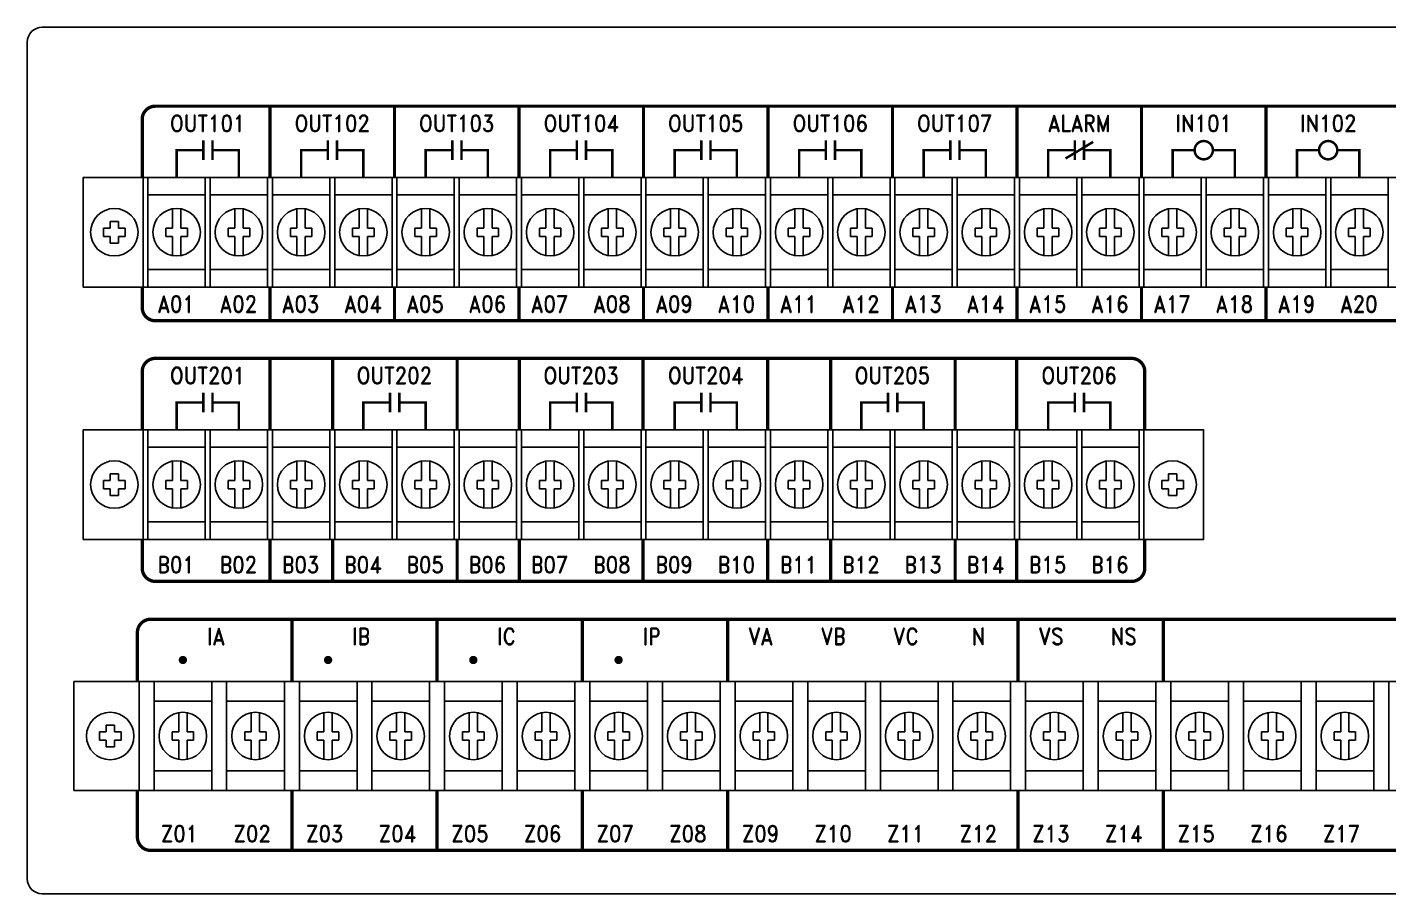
# Model space of a CAD drawing. Extents: x 3.1 to 20.4, y 5.8 to 11.4.
# Drawn here: x 3.12 to 11.33, y 6.14 to 11.36 of the extents above; entities that cross this region are included whole.
import ezdxf
from ezdxf.enums import TextEntityAlignment as Align

# ---------------------------------------------------------------- set-up
doc = ezdxf.new("R2010")
doc.units = 0
doc.header["$MEASUREMENT"] = 0
doc.layers.get('0').update_dxf_attribs({"linetype": 'CONTINUOUS'})
doc.styles.add('ROMAND', font='ROMAND', dxfattribs={"width": 0.875})

msp = doc.modelspace()

# ---------------------------------------------------------------- linework, layer by layer
for p, q in [((20.285, 11.36), (3.215, 11.36)), ((3.125, 11.27), (3.125, 6.23)), ((3.8225, 9.795), (3.8225, 10.455)), ((3.8525, 9.795), (3.8525, 10.455)), ((4.1975, 9.795), (4.1975, 10.455)), ((4.2275, 9.795), (4.2275, 10.455)), ((4.5725, 9.795), (4.5725, 10.455)), ((4.6025, 9.795), (4.6025, 10.455)), ((4.9475, 9.795), (4.9475, 10.455)), ((4.9775, 9.795), (4.9775, 10.455)), ((5.3225, 9.795), (5.3225, 10.455)), ((5.3525, 9.795), (5.3525, 10.455)), ((5.6975, 9.795), (5.6975, 10.455)), ((5.7275, 9.795), (5.7275, 10.455)), ((6.0725, 9.795), (6.0725, 10.455)), ((6.1025, 9.795), (6.1025, 10.455)), ((6.4475, 9.795), (6.4475, 10.455)), ((6.4775, 9.795), (6.4775, 10.455)), ((6.8225, 9.795), (6.8225, 10.455)), ((6.8525, 9.795), (6.8525, 10.455)), ((7.1975, 9.795), (7.1975, 10.455)), ((7.2275, 9.795), (7.2275, 10.455)), ((7.5725, 9.795), (7.5725, 10.455)), ((7.6025, 9.795), (7.6025, 10.455)), ((7.9475, 9.795), (7.9475, 10.455)), ((7.9775, 9.795), (7.9775, 10.455)), ((8.3225, 9.795), (8.3225, 10.455)), ((8.3525, 9.795), (8.3525, 10.455)), ((8.6975, 9.795), (8.6975, 10.455)), ((8.7275, 9.795), (8.7275, 10.455)), ((9.0725, 9.795), (9.0725, 10.455)), ((9.1025, 9.795), (9.1025, 10.455)), ((9.4475, 9.795), (9.4475, 10.455)), ((9.4775, 9.795), (9.4775, 10.455)), ((9.8225, 9.795), (9.8225, 10.455)), ((9.8525, 9.795), (9.8525, 10.455)), ((10.1975, 9.795), (10.1975, 10.455)), ((10.2275, 9.795), (10.2275, 10.455)), ((10.5725, 9.795), (10.5725, 10.455)), ((10.6025, 9.795), (10.6025, 10.455)), ((10.9475, 9.795), (10.9475, 10.455)), ((10.9775, 9.795), (10.9775, 10.455)), ((11.3225, 9.795), (11.3225, 10.455)), ((3.8525, 10.35), (4.1975, 10.35)), ((4.2275, 10.35), (4.5725, 10.35)), ((4.6025, 10.35), (4.9475, 10.35)), ((4.9775, 10.35), (5.3225, 10.35)), ((5.3525, 10.35), (5.6975, 10.35)), ((5.7275, 10.35), (6.0725, 10.35)), ((6.1025, 10.35), (6.4475, 10.35)), ((6.4775, 10.35), (6.8225, 10.35)), ((6.8525, 10.35), (7.1975, 10.35)), ((7.2275, 10.35), (7.5725, 10.35)), ((7.6025, 10.35), (7.9475, 10.35)), ((7.9775, 10.35), (8.3225, 10.35)), ((8.3525, 10.35), (8.6975, 10.35)), ((8.7275, 10.35), (9.0725, 10.35)), ((9.1025, 10.35), (9.4475, 10.35)), ((9.4775, 10.35), (9.8225, 10.35)), ((9.8525, 10.35), (10.1975, 10.35)), ((10.2275, 10.35), (10.5725, 10.35)), ((10.6025, 10.35), (10.9475, 10.35)), ((10.9775, 10.35), (11.3225, 10.35)), ((3.8525, 9.9), (4.1975, 9.9)), ((4.2275, 9.9), (4.5725, 9.9)), ((4.6025, 9.9), (4.9475, 9.9)), ((4.9775, 9.9), (5.3225, 9.9)), ((5.3525, 9.9), (5.6975, 9.9)), ((5.7275, 9.9), (6.0725, 9.9)), ((6.1025, 9.9), (6.4475, 9.9)), ((6.4775, 9.9), (6.8225, 9.9)), ((6.8525, 9.9), (7.1975, 9.9)), ((7.2275, 9.9), (7.5725, 9.9)), ((7.6025, 9.9), (7.9475, 9.9)), ((7.9775, 9.9), (8.3225, 9.9)), ((8.3525, 9.9), (8.6975, 9.9)), ((8.7275, 9.9), (9.0725, 9.9)), ((9.1025, 9.9), (9.4475, 9.9)), ((9.4775, 9.9), (9.8225, 9.9)), ((9.8525, 9.9), (10.1975, 9.9)), ((10.2275, 9.9), (10.5725, 9.9)), ((10.6025, 9.9), (10.9475, 9.9)), ((10.9775, 9.9), (11.3225, 9.9)), ((3.8225, 8.275), (3.8225, 8.935)), ((3.8525, 8.275), (3.8525, 8.935)), ((4.1975, 8.275), (4.1975, 8.935)), ((4.2275, 8.275), (4.2275, 8.935)), ((4.5725, 8.275), (4.5725, 8.935)), ((4.6025, 8.275), (4.6025, 8.935)), ((4.9475, 8.275), (4.9475, 8.935)), ((4.9775, 8.275), (4.9775, 8.935)), ((5.3225, 8.275), (5.3225, 8.935)), ((5.3525, 8.275), (5.3525, 8.935)), ((5.6975, 8.275), (5.6975, 8.935)), ((5.7275, 8.275), (5.7275, 8.935)), ((6.0725, 8.275), (6.0725, 8.935)), ((6.1025, 8.275), (6.1025, 8.935)), ((6.4475, 8.275), (6.4475, 8.935)), ((6.4775, 8.275), (6.4775, 8.935)), ((6.8225, 8.275), (6.8225, 8.935)), ((6.8525, 8.275), (6.8525, 8.935)), ((7.1975, 8.275), (7.1975, 8.935)), ((7.2275, 8.275), (7.2275, 8.935)), ((7.5725, 8.275), (7.5725, 8.935)), ((7.6025, 8.275), (7.6025, 8.935)), ((7.9475, 8.275), (7.9475, 8.935)), ((7.9775, 8.275), (7.9775, 8.935)), ((8.3225, 8.275), (8.3225, 8.935)), ((8.3525, 8.275), (8.3525, 8.935)), ((8.6975, 8.275), (8.6975, 8.935)), ((8.7275, 8.275), (8.7275, 8.935)), ((9.0725, 8.275), (9.0725, 8.935)), ((9.1025, 8.275), (9.1025, 8.935)), ((9.4475, 8.275), (9.4475, 8.935)), ((9.4775, 8.275), (9.4775, 8.935)), ((9.8225, 8.275), (9.8225, 8.935)), ((9.8525, 8.275), (9.8525, 8.935)), ((3.8525, 8.83), (4.1975, 8.83)), ((4.2275, 8.83), (4.5725, 8.83)), ((4.6025, 8.83), (4.9475, 8.83)), ((4.9775, 8.83), (5.3225, 8.83)), ((5.3525, 8.83), (5.6975, 8.83)), ((5.7275, 8.83), (6.0725, 8.83)), ((6.1025, 8.83), (6.4475, 8.83)), ((6.4775, 8.83), (6.8225, 8.83)), ((6.8525, 8.83), (7.1975, 8.83)), ((7.2275, 8.83), (7.5725, 8.83)), ((7.6025, 8.83), (7.9475, 8.83)), ((7.9775, 8.83), (8.3225, 8.83)), ((8.3525, 8.83), (8.6975, 8.83)), ((8.7275, 8.83), (9.0725, 8.83)), ((9.1025, 8.83), (9.4475, 8.83)), ((9.4775, 8.83), (9.8225, 8.83)), ((3.8525, 8.38), (4.1975, 8.38)), ((4.2275, 8.38), (4.5725, 8.38)), ((4.6025, 8.38), (4.9475, 8.38)), ((4.9775, 8.38), (5.3225, 8.38)), ((5.3525, 8.38), (5.6975, 8.38)), ((5.7275, 8.38), (6.0725, 8.38)), ((6.1025, 8.38), (6.4475, 8.38)), ((6.4775, 8.38), (6.8225, 8.38)), ((6.8525, 8.38), (7.1975, 8.38)), ((7.2275, 8.38), (7.5725, 8.38)), ((7.6025, 8.38), (7.9475, 8.38)), ((7.9775, 8.38), (8.3225, 8.38)), ((8.3525, 8.38), (8.6975, 8.38)), ((8.7275, 8.38), (9.0725, 8.38)), ((9.1025, 8.38), (9.4475, 8.38)), ((9.4775, 8.38), (9.8225, 8.38)), ((3.8918, 7.3), (4.2368, 7.3)), ((4.3287, 7.3), (4.6737, 7.3)), ((4.7662, 7.3), (5.1112, 7.3)), ((5.2037, 7.3), (5.5487, 7.3)), ((5.6412, 7.3), (5.9862, 7.3)), ((6.0787, 7.3), (6.4237, 7.3)), ((6.5162, 7.3), (6.8612, 7.3)), ((6.9537, 7.3), (7.2987, 7.3)), ((7.3912, 7.3), (7.7362, 7.3)), ((7.8287, 7.3), (8.1737, 7.3)), ((8.2662, 7.3), (8.6112, 7.3)), ((8.7037, 7.3), (9.0487, 7.3)), ((9.1412, 7.3), (9.4862, 7.3)), ((9.5787, 7.3), (9.9237, 7.3)), ((10.0162, 7.3), (10.3613, 7.3)), ((10.4537, 7.3), (10.7988, 7.3)), ((10.8912, 7.3), (11.2363, 7.3)), ((3.8918, 6.88), (4.2368, 6.88)), ((4.3287, 6.88), (4.6737, 6.88)), ((4.7662, 6.88), (5.1112, 6.88)), ((5.2037, 6.88), (5.5487, 6.88)), ((5.6412, 6.88), (5.9862, 6.88)), ((6.0787, 6.88), (6.4237, 6.88)), ((6.5162, 6.88), (6.8612, 6.88)), ((6.9537, 6.88), (7.2987, 6.88)), ((7.3912, 6.88), (7.7362, 6.88)), ((7.8287, 6.88), (8.1737, 6.88)), ((8.2662, 6.88), (8.6112, 6.88)), ((8.7037, 6.88), (9.0487, 6.88)), ((9.1412, 6.88), (9.4862, 6.88)), ((9.5787, 6.88), (9.9237, 6.88)), ((10.0162, 6.88), (10.3613, 6.88)), ((10.4537, 6.88), (10.7988, 6.88)), ((10.8912, 6.88), (11.2363, 6.88)), ((20.285, 6.14), (3.215, 6.14))]:
    msp.add_line(p, q)
at = {"linetype": 'CONTINUOUS'}
for p, q in [((4, 10.2658), (4, 10.15)), ((4.05, 10.2658), (4.05, 10.15)), ((4.375, 10.2658), (4.375, 10.15)), ((4.425, 10.2658), (4.425, 10.15)), ((4.75, 10.2658), (4.75, 10.15)), ((4.8, 10.2658), (4.8, 10.15)), ((5.125, 10.2658), (5.125, 10.15)), ((5.175, 10.2658), (5.175, 10.15)), ((5.5, 10.2658), (5.5, 10.15)), ((5.55, 10.2658), (5.55, 10.15)), ((5.875, 10.2658), (5.875, 10.15)), ((5.925, 10.2658), (5.925, 10.15)), ((6.25, 10.2658), (6.25, 10.15)), ((6.3, 10.2658), (6.3, 10.15)), ((6.625, 10.2658), (6.625, 10.15)), ((6.675, 10.2658), (6.675, 10.15)), ((7, 10.2658), (7, 10.15)), ((7.05, 10.2658), (7.05, 10.15)), ((7.375, 10.2658), (7.375, 10.15)), ((7.425, 10.2658), (7.425, 10.15)), ((7.75, 10.2658), (7.75, 10.15)), ((7.8, 10.2658), (7.8, 10.15)), ((8.125, 10.2658), (8.125, 10.15)), ((8.175, 10.2658), (8.175, 10.15)), ((8.5, 10.2658), (8.5, 10.15)), ((8.55, 10.2658), (8.55, 10.15)), ((8.875, 10.2658), (8.875, 10.15)), ((8.925, 10.2658), (8.925, 10.15)), ((9.25, 10.2658), (9.25, 10.15)), ((9.3, 10.2658), (9.3, 10.15)), ((9.625, 10.2658), (9.625, 10.15)), ((9.675, 10.2658), (9.675, 10.15)), ((10, 10.2658), (10, 10.15)), ((10.05, 10.2658), (10.05, 10.15)), ((10.375, 10.2658), (10.375, 10.15)), ((10.425, 10.2658), (10.425, 10.15)), ((10.75, 10.2658), (10.75, 10.15)), ((10.8, 10.2658), (10.8, 10.15)), ((11.125, 10.2658), (11.125, 10.15)), ((11.175, 10.2658), (11.175, 10.15)), ((3.625, 10.19), (3.625, 10.15)), ((3.625, 10.19), (3.675, 10.19)), ((3.675, 10.19), (3.675, 10.15)), ((3.585, 10.1), (3.585, 10.15)), ((3.585, 10.15), (3.625, 10.15)), ((3.585, 10.1), (3.625, 10.1)), ((3.625, 10.1), (3.625, 10.06)), ((3.675, 10.15), (3.715, 10.15)), ((3.675, 10.1), (3.715, 10.1)), ((3.675, 10.1), (3.675, 10.06)), ((3.715, 10.1), (3.715, 10.15)), ((3.96, 10.1), (3.96, 10.15)), ((3.96, 10.15), (4, 10.15)), ((3.96, 10.1), (4, 10.1)), ((4, 10.1), (4, 9.9842)), ((4.05, 10.15), (4.09, 10.15)), ((4.05, 10.1), (4.05, 9.9842)), ((4.05, 10.1), (4.09, 10.1)), ((4.09, 10.1), (4.09, 10.15)), ((4.335, 10.1), (4.335, 10.15)), ((4.335, 10.15), (4.375, 10.15)), ((4.335, 10.1), (4.375, 10.1)), ((4.375, 10.1), (4.375, 9.9842)), ((4.425, 10.15), (4.465, 10.15)), ((4.425, 10.1), (4.425, 9.9842)), ((4.425, 10.1), (4.465, 10.1)), ((4.465, 10.1), (4.465, 10.15)), ((4.71, 10.1), (4.71, 10.15)), ((4.71, 10.15), (4.75, 10.15)), ((4.71, 10.1), (4.75, 10.1)), ((4.75, 10.1), (4.75, 9.9842)), ((4.8, 10.15), (4.84, 10.15)), ((4.8, 10.1), (4.8, 9.9842)), ((4.8, 10.1), (4.84, 10.1)), ((4.84, 10.1), (4.84, 10.15)), ((5.085, 10.15), (5.125, 10.15)), ((5.085, 10.1), (5.085, 10.15)), ((5.085, 10.1), (5.125, 10.1)), ((5.125, 10.1), (5.125, 9.9842)), ((5.175, 10.15), (5.215, 10.15)), ((5.175, 10.1), (5.175, 9.9842)), ((5.175, 10.1), (5.215, 10.1)), ((5.215, 10.1), (5.215, 10.15)), ((5.46, 10.1), (5.46, 10.15)), ((5.46, 10.15), (5.5, 10.15)), ((5.46, 10.1), (5.5, 10.1)), ((5.5, 10.1), (5.5, 9.9842)), ((5.55, 10.15), (5.59, 10.15)), ((5.55, 10.1), (5.55, 9.9842)), ((5.55, 10.1), (5.59, 10.1)), ((5.59, 10.1), (5.59, 10.15)), ((5.835, 10.1), (5.835, 10.15)), ((5.835, 10.15), (5.875, 10.15)), ((5.835, 10.1), (5.875, 10.1)), ((5.875, 10.1), (5.875, 9.9842)), ((5.925, 10.15), (5.965, 10.15)), ((5.925, 10.1), (5.925, 9.9842)), ((5.925, 10.1), (5.965, 10.1)), ((5.965, 10.1), (5.965, 10.15)), ((6.21, 10.15), (6.25, 10.15)), ((6.21, 10.1), (6.21, 10.15)), ((6.21, 10.1), (6.25, 10.1)), ((6.25, 10.1), (6.25, 9.9842)), ((6.3, 10.15), (6.34, 10.15)), ((6.3, 10.1), (6.3, 9.9842)), ((6.3, 10.1), (6.34, 10.1)), ((6.34, 10.1), (6.34, 10.15)), ((6.585, 10.1), (6.585, 10.15)), ((6.585, 10.15), (6.625, 10.15)), ((6.585, 10.1), (6.625, 10.1)), ((6.625, 10.1), (6.625, 9.9842)), ((6.675, 10.15), (6.715, 10.15)), ((6.675, 10.1), (6.675, 9.9842)), ((6.675, 10.1), (6.715, 10.1)), ((6.715, 10.1), (6.715, 10.15)), ((6.96, 10.1), (6.96, 10.15)), ((6.96, 10.15), (7, 10.15)), ((6.96, 10.1), (7, 10.1)), ((7, 10.1), (7, 9.9842)), ((7.05, 10.15), (7.09, 10.15)), ((7.05, 10.1), (7.05, 9.9842)), ((7.05, 10.1), (7.09, 10.1)), ((7.09, 10.1), (7.09, 10.15)), ((7.335, 10.1), (7.335, 10.15)), ((7.335, 10.15), (7.375, 10.15)), ((7.335, 10.1), (7.375, 10.1)), ((7.375, 10.1), (7.375, 9.9842)), ((7.425, 10.15), (7.465, 10.15)), ((7.425, 10.1), (7.425, 9.9842)), ((7.425, 10.1), (7.465, 10.1)), ((7.465, 10.1), (7.465, 10.15)), ((7.71, 10.1), (7.71, 10.15)), ((7.71, 10.15), (7.75, 10.15)), ((7.71, 10.1), (7.75, 10.1)), ((7.75, 10.1), (7.75, 9.9842)), ((7.8, 10.15), (7.84, 10.15)), ((7.8, 10.1), (7.8, 9.9842)), ((7.8, 10.1), (7.84, 10.1)), ((7.84, 10.1), (7.84, 10.15)), ((8.085, 10.1), (8.085, 10.15)), ((8.085, 10.15), (8.125, 10.15)), ((8.085, 10.1), (8.125, 10.1)), ((8.125, 10.1), (8.125, 9.9842)), ((8.175, 10.15), (8.215, 10.15)), ((8.175, 10.1), (8.175, 9.9842)), ((8.175, 10.1), (8.215, 10.1)), ((8.215, 10.1), (8.215, 10.15)), ((8.46, 10.1), (8.46, 10.15)), ((8.46, 10.15), (8.5, 10.15)), ((8.46, 10.1), (8.5, 10.1)), ((8.5, 10.1), (8.5, 9.9842)), ((8.55, 10.15), (8.59, 10.15)), ((8.55, 10.1), (8.55, 9.9842)), ((8.55, 10.1), (8.59, 10.1)), ((8.59, 10.1), (8.59, 10.15)), ((8.835, 10.1), (8.835, 10.15)), ((8.835, 10.15), (8.875, 10.15)), ((8.835, 10.1), (8.875, 10.1)), ((8.875, 10.1), (8.875, 9.9842)), ((8.925, 10.15), (8.965, 10.15)), ((8.925, 10.1), (8.925, 9.9842)), ((8.925, 10.1), (8.965, 10.1)), ((8.965, 10.1), (8.965, 10.15)), ((9.21, 10.15), (9.25, 10.15)), ((9.21, 10.1), (9.21, 10.15)), ((9.21, 10.1), (9.25, 10.1)), ((9.25, 10.1), (9.25, 9.9842)), ((9.3, 10.15), (9.34, 10.15)), ((9.3, 10.1), (9.3, 9.9842)), ((9.3, 10.1), (9.34, 10.1)), ((9.34, 10.1), (9.34, 10.15)), ((9.585, 10.1), (9.585, 10.15)), ((9.585, 10.15), (9.625, 10.15)), ((9.585, 10.1), (9.625, 10.1)), ((9.625, 10.1), (9.625, 9.9842)), ((9.675, 10.15), (9.715, 10.15)), ((9.675, 10.1), (9.675, 9.9842)), ((9.675, 10.1), (9.715, 10.1)), ((9.715, 10.1), (9.715, 10.15)), ((9.96, 10.1), (9.96, 10.15)), ((9.96, 10.15), (10, 10.15)), ((9.96, 10.1), (10, 10.1)), ((10, 10.1), (10, 9.9842)), ((10.05, 10.15), (10.09, 10.15)), ((10.05, 10.1), (10.05, 9.9842)), ((10.05, 10.1), (10.09, 10.1)), ((10.09, 10.1), (10.09, 10.15)), ((10.335, 10.15), (10.375, 10.15)), ((10.335, 10.1), (10.335, 10.15)), ((10.335, 10.1), (10.375, 10.1)), ((10.375, 10.1), (10.375, 9.9842)), ((10.425, 10.15), (10.465, 10.15)), ((10.425, 10.1), (10.425, 9.9842)), ((10.425, 10.1), (10.465, 10.1)), ((10.465, 10.1), (10.465, 10.15)), ((10.71, 10.1), (10.71, 10.15)), ((10.71, 10.15), (10.75, 10.15)), ((10.71, 10.1), (10.75, 10.1)), ((10.75, 10.1), (10.75, 9.9842)), ((10.8, 10.15), (10.84, 10.15)), ((10.8, 10.1), (10.8, 9.9842)), ((10.8, 10.1), (10.84, 10.1)), ((10.84, 10.1), (10.84, 10.15)), ((11.085, 10.1), (11.085, 10.15)), ((11.085, 10.15), (11.125, 10.15)), ((11.085, 10.1), (11.125, 10.1)), ((11.125, 10.1), (11.125, 9.9842)), ((11.175, 10.15), (11.215, 10.15)), ((11.175, 10.1), (11.175, 9.9842)), ((11.175, 10.1), (11.215, 10.1)), ((11.215, 10.1), (11.215, 10.15)), ((3.625, 10.06), (3.675, 10.06)), ((4, 8.7458), (4, 8.63)), ((4.05, 8.7458), (4.05, 8.63)), ((4.375, 8.7458), (4.375, 8.63)), ((4.425, 8.7458), (4.425, 8.63)), ((4.75, 8.7458), (4.75, 8.63)), ((4.8, 8.7458), (4.8, 8.63)), ((5.125, 8.7458), (5.125, 8.63)), ((5.175, 8.7458), (5.175, 8.63)), ((5.5, 8.7458), (5.5, 8.63)), ((5.55, 8.7458), (5.55, 8.63)), ((5.875, 8.7458), (5.875, 8.63)), ((5.925, 8.7458), (5.925, 8.63)), ((6.25, 8.7458), (6.25, 8.63)), ((6.3, 8.7458), (6.3, 8.63)), ((6.625, 8.7458), (6.625, 8.63)), ((6.675, 8.7458), (6.675, 8.63)), ((7, 8.7458), (7, 8.63)), ((7.05, 8.7458), (7.05, 8.63)), ((7.375, 8.7458), (7.375, 8.63)), ((7.425, 8.7458), (7.425, 8.63)), ((7.75, 8.7458), (7.75, 8.63)), ((7.8, 8.7458), (7.8, 8.63)), ((8.125, 8.7458), (8.125, 8.63)), ((8.175, 8.7458), (8.175, 8.63)), ((8.5, 8.7458), (8.5, 8.63)), ((8.55, 8.7458), (8.55, 8.63)), ((8.875, 8.7458), (8.875, 8.63)), ((8.925, 8.7458), (8.925, 8.63)), ((9.25, 8.7458), (9.25, 8.63)), ((9.3, 8.7458), (9.3, 8.63)), ((9.625, 8.7458), (9.625, 8.63)), ((9.675, 8.7458), (9.675, 8.63)), ((3.585, 8.58), (3.585, 8.63)), ((3.585, 8.63), (3.625, 8.63)), ((3.625, 8.67), (3.625, 8.63)), ((3.625, 8.67), (3.675, 8.67)), ((3.675, 8.67), (3.675, 8.63)), ((3.675, 8.63), (3.715, 8.63)), ((3.715, 8.58), (3.715, 8.63)), ((3.96, 8.58), (3.96, 8.63)), ((3.96, 8.63), (4, 8.63)), ((4.05, 8.63), (4.09, 8.63)), ((4.09, 8.58), (4.09, 8.63)), ((4.335, 8.58), (4.335, 8.63)), ((4.335, 8.63), (4.375, 8.63)), ((4.425, 8.63), (4.465, 8.63)), ((4.465, 8.58), (4.465, 8.63)), ((4.71, 8.58), (4.71, 8.63)), ((4.71, 8.63), (4.75, 8.63)), ((4.8, 8.63), (4.84, 8.63)), ((4.84, 8.58), (4.84, 8.63)), ((5.085, 8.58), (5.085, 8.63)), ((5.085, 8.63), (5.125, 8.63)), ((5.175, 8.63), (5.215, 8.63)), ((5.215, 8.58), (5.215, 8.63)), ((5.46, 8.58), (5.46, 8.63)), ((5.46, 8.63), (5.5, 8.63)), ((5.55, 8.63), (5.59, 8.63)), ((5.59, 8.58), (5.59, 8.63)), ((5.835, 8.63), (5.875, 8.63)), ((5.835, 8.58), (5.835, 8.63)), ((5.925, 8.63), (5.965, 8.63)), ((5.965, 8.58), (5.965, 8.63)), ((6.21, 8.58), (6.21, 8.63)), ((6.21, 8.63), (6.25, 8.63)), ((6.3, 8.63), (6.34, 8.63)), ((6.34, 8.58), (6.34, 8.63)), ((6.585, 8.63), (6.625, 8.63)), ((6.585, 8.58), (6.585, 8.63)), ((6.675, 8.63), (6.715, 8.63)), ((6.715, 8.58), (6.715, 8.63)), ((6.96, 8.63), (7, 8.63)), ((6.96, 8.58), (6.96, 8.63)), ((7.05, 8.63), (7.09, 8.63)), ((7.09, 8.58), (7.09, 8.63)), ((7.335, 8.58), (7.335, 8.63)), ((7.335, 8.63), (7.375, 8.63)), ((7.425, 8.63), (7.465, 8.63)), ((7.465, 8.58), (7.465, 8.63)), ((7.71, 8.58), (7.71, 8.63)), ((7.71, 8.63), (7.75, 8.63)), ((7.8, 8.63), (7.84, 8.63)), ((7.84, 8.58), (7.84, 8.63)), ((8.085, 8.58), (8.085, 8.63)), ((8.085, 8.63), (8.125, 8.63)), ((8.175, 8.63), (8.215, 8.63)), ((8.215, 8.58), (8.215, 8.63)), ((8.46, 8.58), (8.46, 8.63)), ((8.46, 8.63), (8.5, 8.63)), ((8.55, 8.63), (8.59, 8.63)), ((8.59, 8.58), (8.59, 8.63)), ((8.835, 8.58), (8.835, 8.63)), ((8.835, 8.63), (8.875, 8.63)), ((8.925, 8.63), (8.965, 8.63)), ((8.965, 8.58), (8.965, 8.63)), ((9.21, 8.58), (9.21, 8.63)), ((9.21, 8.63), (9.25, 8.63)), ((9.3, 8.63), (9.34, 8.63)), ((9.34, 8.58), (9.34, 8.63)), ((9.585, 8.58), (9.585, 8.63)), ((9.585, 8.63), (9.625, 8.63)), ((9.675, 8.63), (9.715, 8.63)), ((9.715, 8.58), (9.715, 8.63)), ((9.96, 8.63), (10, 8.63)), ((9.96, 8.58), (9.96, 8.63)), ((10, 8.67), (10.05, 8.67)), ((10, 8.67), (10, 8.63)), ((10.05, 8.67), (10.05, 8.63)), ((10.05, 8.63), (10.09, 8.63)), ((10.09, 8.58), (10.09, 8.63)), ((3.585, 8.58), (3.625, 8.58)), ((3.625, 8.58), (3.625, 8.54)), ((3.625, 8.54), (3.675, 8.54)), ((3.675, 8.58), (3.715, 8.58)), ((3.675, 8.58), (3.675, 8.54)), ((3.96, 8.58), (4, 8.58)), ((4, 8.58), (4, 8.4642)), ((4.05, 8.58), (4.05, 8.4642)), ((4.05, 8.58), (4.09, 8.58)), ((4.335, 8.58), (4.375, 8.58)), ((4.375, 8.58), (4.375, 8.4642)), ((4.425, 8.58), (4.425, 8.4642)), ((4.425, 8.58), (4.465, 8.58)), ((4.71, 8.58), (4.75, 8.58)), ((4.75, 8.58), (4.75, 8.4642)), ((4.8, 8.58), (4.8, 8.4642)), ((4.8, 8.58), (4.84, 8.58)), ((5.085, 8.58), (5.125, 8.58)), ((5.125, 8.58), (5.125, 8.4642)), ((5.175, 8.58), (5.175, 8.4642)), ((5.175, 8.58), (5.215, 8.58)), ((5.46, 8.58), (5.5, 8.58)), ((5.5, 8.58), (5.5, 8.4642)), ((5.55, 8.58), (5.55, 8.4642)), ((5.55, 8.58), (5.59, 8.58)), ((5.835, 8.58), (5.875, 8.58)), ((5.875, 8.58), (5.875, 8.4642)), ((5.925, 8.58), (5.925, 8.4642)), ((5.925, 8.58), (5.965, 8.58)), ((6.21, 8.58), (6.25, 8.58)), ((6.25, 8.58), (6.25, 8.4642)), ((6.3, 8.58), (6.3, 8.4642)), ((6.3, 8.58), (6.34, 8.58)), ((6.585, 8.58), (6.625, 8.58)), ((6.625, 8.58), (6.625, 8.4642)), ((6.675, 8.58), (6.675, 8.4642)), ((6.675, 8.58), (6.715, 8.58)), ((6.96, 8.58), (7, 8.58)), ((7, 8.58), (7, 8.4642)), ((7.05, 8.58), (7.05, 8.4642)), ((7.05, 8.58), (7.09, 8.58)), ((7.335, 8.58), (7.375, 8.58)), ((7.375, 8.58), (7.375, 8.4642)), ((7.425, 8.58), (7.465, 8.58)), ((7.425, 8.58), (7.425, 8.4642)), ((7.71, 8.58), (7.75, 8.58)), ((7.75, 8.58), (7.75, 8.4642)), ((7.8, 8.58), (7.8, 8.4642)), ((7.8, 8.58), (7.84, 8.58)), ((8.085, 8.58), (8.125, 8.58)), ((8.125, 8.58), (8.125, 8.4642)), ((8.175, 8.58), (8.175, 8.4642)), ((8.175, 8.58), (8.215, 8.58)), ((8.46, 8.58), (8.5, 8.58)), ((8.5, 8.58), (8.5, 8.4642)), ((8.55, 8.58), (8.55, 8.4642)), ((8.55, 8.58), (8.59, 8.58)), ((8.835, 8.58), (8.875, 8.58)), ((8.875, 8.58), (8.875, 8.4642)), ((8.925, 8.58), (8.925, 8.4642)), ((8.925, 8.58), (8.965, 8.58)), ((9.21, 8.58), (9.25, 8.58)), ((9.25, 8.58), (9.25, 8.4642)), ((9.3, 8.58), (9.3, 8.4642)), ((9.3, 8.58), (9.34, 8.58)), ((9.585, 8.58), (9.625, 8.58)), ((9.625, 8.58), (9.625, 8.4642)), ((9.675, 8.58), (9.675, 8.4642)), ((9.675, 8.58), (9.715, 8.58)), ((9.96, 8.58), (10, 8.58)), ((10, 8.58), (10, 8.54)), ((10, 8.54), (10.05, 8.54)), ((10.05, 8.58), (10.09, 8.58)), ((10.05, 8.58), (10.05, 8.54)), ((3.7993, 7.418), (3.7993, 6.762)), ((3.8892, 7.418), (3.8892, 6.762)), ((4.2362, 7.418), (4.2362, 6.762)), ((4.3263, 7.418), (4.3263, 6.762)), ((4.6743, 7.418), (4.6743, 6.762)), ((4.7643, 7.418), (4.7643, 6.762)), ((5.1118, 7.418), (5.1118, 6.762)), ((5.2018, 7.418), (5.2018, 6.762)), ((5.5493, 7.418), (5.5493, 6.762)), ((5.6393, 7.418), (5.6393, 6.762)), ((5.9868, 7.418), (5.9868, 6.762)), ((6.0768, 7.418), (6.0768, 6.762)), ((6.4243, 7.418), (6.4243, 6.762)), ((6.5143, 7.418), (6.5143, 6.762)), ((6.8618, 7.418), (6.8618, 6.762)), ((6.9518, 7.418), (6.9518, 6.762)), ((7.2993, 7.418), (7.2993, 6.762)), ((7.3893, 7.418), (7.3893, 6.762)), ((7.7368, 7.418), (7.7368, 6.762)), ((7.8268, 7.418), (7.8268, 6.762)), ((8.1743, 7.418), (8.1743, 6.762)), ((8.2643, 7.418), (8.2643, 6.762)), ((8.6118, 7.418), (8.6118, 6.762)), ((8.7018, 7.418), (8.7018, 6.762)), ((9.0493, 7.418), (9.0493, 6.762)), ((9.1393, 7.418), (9.1393, 6.762)), ((9.4868, 7.418), (9.4868, 6.762)), ((9.5768, 7.418), (9.5768, 6.762)), ((9.9243, 7.418), (9.9243, 6.762)), ((10.0143, 7.418), (10.0143, 6.762)), ((10.3618, 7.418), (10.3618, 6.762)), ((10.4518, 7.418), (10.4518, 6.762)), ((10.7993, 7.418), (10.7993, 6.762)), ((10.8893, 7.418), (10.8893, 6.762)), ((11.2368, 7.418), (11.2368, 6.762)), ((11.3268, 7.418), (11.3268, 6.762)), ((4.0375, 7.2308), (4.0375, 7.115)), ((4.0875, 7.2308), (4.0875, 7.115)), ((4.475, 7.2308), (4.475, 7.115)), ((4.525, 7.2308), (4.525, 7.115)), ((4.9125, 7.2308), (4.9125, 7.115)), ((4.9625, 7.2308), (4.9625, 7.115)), ((5.35, 7.2308), (5.35, 7.115)), ((5.4, 7.2308), (5.4, 7.115)), ((5.7875, 7.2308), (5.7875, 7.115)), ((5.8375, 7.2308), (5.8375, 7.115)), ((6.225, 7.2308), (6.225, 7.115)), ((6.275, 7.2308), (6.275, 7.115)), ((6.6625, 7.2308), (6.6625, 7.115)), ((6.7125, 7.2308), (6.7125, 7.115)), ((7.1, 7.2308), (7.1, 7.115)), ((7.15, 7.2308), (7.15, 7.115)), ((7.5375, 7.2308), (7.5375, 7.115)), ((7.5875, 7.2308), (7.5875, 7.115)), ((7.975, 7.2308), (7.975, 7.115)), ((8.025, 7.2308), (8.025, 7.115)), ((8.4125, 7.2308), (8.4125, 7.115)), ((8.4625, 7.2308), (8.4625, 7.115)), ((8.85, 7.2308), (8.85, 7.115)), ((8.9, 7.2308), (8.9, 7.115)), ((9.2875, 7.2308), (9.2875, 7.115)), ((9.3375, 7.2308), (9.3375, 7.115)), ((9.725, 7.2308), (9.725, 7.115)), ((9.775, 7.2308), (9.775, 7.115)), ((10.1625, 7.2308), (10.1625, 7.115)), ((10.2125, 7.2308), (10.2125, 7.115)), ((10.6, 7.2308), (10.6, 7.115)), ((10.65, 7.2308), (10.65, 7.115)), ((11.0375, 7.2308), (11.0375, 7.115)), ((11.0875, 7.2308), (11.0875, 7.115)), ((3.6, 7.155), (3.6, 7.115)), ((3.6, 7.155), (3.65, 7.155)), ((3.65, 7.155), (3.65, 7.115)), ((3.56, 7.065), (3.56, 7.115)), ((3.56, 7.115), (3.6, 7.115)), ((3.56, 7.065), (3.6, 7.065)), ((3.6, 7.065), (3.6, 7.025)), ((3.65, 7.115), (3.69, 7.115)), ((3.65, 7.065), (3.69, 7.065)), ((3.65, 7.065), (3.65, 7.025)), ((3.69, 7.065), (3.69, 7.115)), ((3.9975, 7.115), (4.0375, 7.115)), ((3.9975, 7.065), (3.9975, 7.115)), ((3.9975, 7.065), (4.0375, 7.065)), ((4.0375, 7.065), (4.0375, 6.9492)), ((4.0875, 7.115), (4.1275, 7.115)), ((4.0875, 7.065), (4.1275, 7.065)), ((4.0875, 7.065), (4.0875, 6.9492)), ((4.1275, 7.065), (4.1275, 7.115)), ((4.435, 7.065), (4.435, 7.115)), ((4.435, 7.115), (4.475, 7.115)), ((4.435, 7.065), (4.475, 7.065)), ((4.475, 7.065), (4.475, 6.9492)), ((4.525, 7.115), (4.565, 7.115)), ((4.525, 7.065), (4.565, 7.065)), ((4.525, 7.065), (4.525, 6.9492)), ((4.565, 7.065), (4.565, 7.115)), ((4.8725, 7.115), (4.9125, 7.115)), ((4.8725, 7.065), (4.8725, 7.115)), ((4.8725, 7.065), (4.9125, 7.065)), ((4.9125, 7.065), (4.9125, 6.9492)), ((4.9625, 7.115), (5.0025, 7.115)), ((4.9625, 7.065), (4.9625, 6.9492)), ((4.9625, 7.065), (5.0025, 7.065)), ((5.0025, 7.065), (5.0025, 7.115)), ((5.31, 7.115), (5.35, 7.115)), ((5.31, 7.065), (5.31, 7.115)), ((5.31, 7.065), (5.35, 7.065)), ((5.35, 7.065), (5.35, 6.9492)), ((5.4, 7.115), (5.44, 7.115)), ((5.4, 7.065), (5.4, 6.9492)), ((5.4, 7.065), (5.44, 7.065)), ((5.44, 7.065), (5.44, 7.115)), ((5.7475, 7.115), (5.7875, 7.115)), ((5.7475, 7.065), (5.7475, 7.115)), ((5.7475, 7.065), (5.7875, 7.065)), ((5.7875, 7.065), (5.7875, 6.9492)), ((5.8375, 7.115), (5.8775, 7.115)), ((5.8375, 7.065), (5.8375, 6.9492)), ((5.8375, 7.065), (5.8775, 7.065)), ((5.8775, 7.065), (5.8775, 7.115)), ((6.185, 7.115), (6.225, 7.115)), ((6.185, 7.065), (6.185, 7.115)), ((6.185, 7.065), (6.225, 7.065)), ((6.225, 7.065), (6.225, 6.9492)), ((6.275, 7.115), (6.315, 7.115)), ((6.275, 7.065), (6.315, 7.065)), ((6.275, 7.065), (6.275, 6.9492)), ((6.315, 7.065), (6.315, 7.115)), ((6.6225, 7.115), (6.6625, 7.115)), ((6.6225, 7.065), (6.6225, 7.115)), ((6.6225, 7.065), (6.6625, 7.065)), ((6.6625, 7.065), (6.6625, 6.9492)), ((6.7125, 7.115), (6.7525, 7.115)), ((6.7125, 7.065), (6.7125, 6.9492)), ((6.7125, 7.065), (6.7525, 7.065)), ((6.7525, 7.065), (6.7525, 7.115)), ((7.06, 7.115), (7.1, 7.115)), ((7.06, 7.065), (7.06, 7.115)), ((7.06, 7.065), (7.1, 7.065)), ((7.1, 7.065), (7.1, 6.9492)), ((7.15, 7.115), (7.19, 7.115)), ((7.15, 7.065), (7.15, 6.9492)), ((7.15, 7.065), (7.19, 7.065)), ((7.19, 7.065), (7.19, 7.115)), ((7.4975, 7.115), (7.5375, 7.115)), ((7.4975, 7.065), (7.4975, 7.115)), ((7.4975, 7.065), (7.5375, 7.065)), ((7.5375, 7.065), (7.5375, 6.9492)), ((7.5875, 7.115), (7.6275, 7.115)), ((7.5875, 7.065), (7.5875, 6.9492)), ((7.5875, 7.065), (7.6275, 7.065)), ((7.6275, 7.065), (7.6275, 7.115)), ((7.935, 7.115), (7.975, 7.115)), ((7.935, 7.065), (7.935, 7.115)), ((7.935, 7.065), (7.975, 7.065)), ((7.975, 7.065), (7.975, 6.9492)), ((8.025, 7.115), (8.065, 7.115)), ((8.025, 7.065), (8.025, 6.9492)), ((8.025, 7.065), (8.065, 7.065)), ((8.065, 7.065), (8.065, 7.115)), ((8.3725, 7.115), (8.4125, 7.115)), ((8.3725, 7.065), (8.3725, 7.115)), ((8.3725, 7.065), (8.4125, 7.065)), ((8.4125, 7.065), (8.4125, 6.9492)), ((8.4625, 7.115), (8.5025, 7.115)), ((8.4625, 7.065), (8.4625, 6.9492)), ((8.4625, 7.065), (8.5025, 7.065)), ((8.5025, 7.065), (8.5025, 7.115)), ((8.81, 7.115), (8.85, 7.115)), ((8.81, 7.065), (8.81, 7.115)), ((8.81, 7.065), (8.85, 7.065)), ((8.85, 7.065), (8.85, 6.9492)), ((8.9, 7.115), (8.94, 7.115)), ((8.9, 7.065), (8.9, 6.9492)), ((8.9, 7.065), (8.94, 7.065)), ((8.94, 7.065), (8.94, 7.115)), ((9.2475, 7.115), (9.2875, 7.115)), ((9.2475, 7.065), (9.2475, 7.115)), ((9.2475, 7.065), (9.2875, 7.065)), ((9.2875, 7.065), (9.2875, 6.9492)), ((9.3375, 7.115), (9.3775, 7.115)), ((9.3375, 7.065), (9.3375, 6.9492)), ((9.3375, 7.065), (9.3775, 7.065)), ((9.3775, 7.065), (9.3775, 7.115)), ((9.685, 7.115), (9.725, 7.115)), ((9.685, 7.065), (9.685, 7.115)), ((9.685, 7.065), (9.725, 7.065)), ((9.725, 7.065), (9.725, 6.9492)), ((9.775, 7.115), (9.815, 7.115)), ((9.775, 7.065), (9.775, 6.9492)), ((9.775, 7.065), (9.815, 7.065)), ((9.815, 7.065), (9.815, 7.115)), ((10.1225, 7.115), (10.1625, 7.115)), ((10.1225, 7.065), (10.1225, 7.115)), ((10.1225, 7.065), (10.1625, 7.065)), ((10.1625, 7.065), (10.1625, 6.9492)), ((10.2125, 7.115), (10.2525, 7.115)), ((10.2125, 7.065), (10.2125, 6.9492)), ((10.2125, 7.065), (10.2525, 7.065)), ((10.2525, 7.065), (10.2525, 7.115)), ((10.56, 7.115), (10.6, 7.115)), ((10.56, 7.065), (10.56, 7.115)), ((10.56, 7.065), (10.6, 7.065)), ((10.6, 7.065), (10.6, 6.9492)), ((10.65, 7.115), (10.69, 7.115)), ((10.65, 7.065), (10.65, 6.9492)), ((10.65, 7.065), (10.69, 7.065)), ((10.69, 7.065), (10.69, 7.115)), ((10.9975, 7.115), (11.0375, 7.115)), ((10.9975, 7.065), (10.9975, 7.115)), ((10.9975, 7.065), (11.0375, 7.065)), ((11.0375, 7.065), (11.0375, 6.9492)), ((11.0875, 7.115), (11.1275, 7.115)), ((11.0875, 7.065), (11.1275, 7.065)), ((11.0875, 7.065), (11.0875, 6.9492)), ((11.1275, 7.065), (11.1275, 7.115)), ((3.6, 7.025), (3.65, 7.025))]:
    msp.add_line(p, q, dxfattribs=at)
at = {"const_width": 0.02}
for points in [[(14.3575, 10.455), (14.3575, 10.8045, 0.414214), (14.2775, 10.8845), (3.8975, 10.8845, 0.414214), (3.8175, 10.8045), (3.8175, 10.455)], [(3.8175, 9.795), (3.8175, 9.6717, 0.414214), (3.8975, 9.5917), (14.2775, 9.5917, 0.414214), (14.3575, 9.6717), (14.3575, 9.795)], [(9.8575, 8.935), (9.8575, 9.2853, 0.414214), (9.7775, 9.3653), (3.8975, 9.3653, 0.414214), (3.8175, 9.2853), (3.8175, 8.935)], [(3.8175, 8.275), (3.8175, 8.1017, 0.414214), (3.8975, 8.0217), (9.7775, 8.0217, 0.414214), (9.8575, 8.1017), (9.8575, 8.275)]]:
    msp.add_lwpolyline(points, format="xyb", dxfattribs=at)
for points, const_width in [([(4.5875, 10.455), (4.5875, 10.8845)], 0.02), ([(5.3375, 10.455), (5.3375, 10.8845)], 0.02), ([(6.0875, 10.455), (6.0875, 10.8845)], 0.02), ([(6.8375, 10.455), (6.8375, 10.8845)], 0.02), ([(7.5875, 10.455), (7.5875, 10.8845)], 0.02), ([(8.3375, 10.455), (8.3375, 10.8845)], 0.02), ([(9.0875, 10.455), (9.0875, 10.8845)], 0.02), ([(9.8375, 10.455), (9.8375, 10.8845)], 0.02), ([(10.5875, 10.455), (10.5875, 10.8845)], 0.02), ([(4.1857, 10.6794), (4.1857, 10.5594)], 0.015), ([(4.2412, 10.6794), (4.2412, 10.5594)], 0.015), ([(4.9357, 10.6794), (4.9357, 10.5594)], 0.015), ([(4.9912, 10.6794), (4.9912, 10.5594)], 0.015), ([(5.6857, 10.6794), (5.6857, 10.5594)], 0.015), ([(5.7412, 10.6794), (5.7412, 10.5594)], 0.015), ([(6.4357, 10.6794), (6.4357, 10.5594)], 0.015), ([(6.4912, 10.6794), (6.4912, 10.5594)], 0.015), ([(7.1857, 10.6794), (7.1857, 10.5594)], 0.015), ([(7.2412, 10.6794), (7.2412, 10.5594)], 0.015), ([(7.9357, 10.6794), (7.9357, 10.5594)], 0.015), ([(7.9912, 10.6794), (7.9912, 10.5594)], 0.015), ([(8.6857, 10.6794), (8.6857, 10.5594)], 0.015), ([(8.7412, 10.6794), (8.7412, 10.5594)], 0.015), ([(9.38, 10.5694), (9.5464, 10.6694)], 0.015), ([(9.4357, 10.6794), (9.4357, 10.5594)], 0.015), ([(9.4912, 10.6794), (9.4912, 10.5594)], 0.015), ([(4.025, 10.455), (4.025, 10.6194), (4.1857, 10.6194)], 0.015), ([(4.2412, 10.6194), (4.4, 10.6194), (4.4, 10.455)], 0.015), ([(4.775, 10.455), (4.775, 10.6194), (4.9357, 10.6194)], 0.015), ([(4.9912, 10.6194), (5.15, 10.6194), (5.15, 10.455)], 0.015), ([(5.525, 10.455), (5.525, 10.6194), (5.6857, 10.6194)], 0.015), ([(5.7412, 10.6194), (5.9, 10.6194), (5.9, 10.455)], 0.015), ([(6.275, 10.455), (6.275, 10.6194), (6.4357, 10.6194)], 0.015), ([(6.4912, 10.6194), (6.65, 10.6194), (6.65, 10.455)], 0.015), ([(7.025, 10.455), (7.025, 10.6194), (7.1857, 10.6194)], 0.015), ([(7.2412, 10.6194), (7.4, 10.6194), (7.4, 10.455)], 0.015), ([(7.775, 10.455), (7.775, 10.6194), (7.9357, 10.6194)], 0.015), ([(7.9912, 10.6194), (8.15, 10.6194), (8.15, 10.455)], 0.015), ([(8.525, 10.455), (8.525, 10.6194), (8.6857, 10.6194)], 0.015), ([(8.7412, 10.6194), (8.9, 10.6194), (8.9, 10.455)], 0.015), ([(9.275, 10.455), (9.275, 10.6194), (9.4357, 10.6194)], 0.015), ([(9.4912, 10.6194), (9.65, 10.6194), (9.65, 10.455)], 0.015), ([(10.025, 10.455), (10.025, 10.6194), (10.1575, 10.6194)], 0.015), ([(10.4, 10.455), (10.4, 10.6194), (10.2675, 10.6194)], 0.015), ([(10.7745, 10.455), (10.7745, 10.6194), (10.907, 10.6194)], 0.015), ([(11.1495, 10.455), (11.1495, 10.6194), (11.017, 10.6194)], 0.015), ([(4.5875, 9.5917), (4.5875, 9.795)], 0.02), ([(5.3375, 9.5917), (5.3375, 9.795)], 0.02), ([(6.0875, 9.5917), (6.0875, 9.795)], 0.02), ([(6.8375, 9.5917), (6.8375, 9.795)], 0.02), ([(7.5875, 9.5917), (7.5875, 9.795)], 0.02), ([(8.3375, 9.5917), (8.3375, 9.795)], 0.02), ([(9.0875, 9.5917), (9.0875, 9.795)], 0.02), ([(9.8375, 9.5917), (9.8375, 9.795)], 0.02), ([(10.5875, 9.5917), (10.5875, 9.795)], 0.02), ([(4.5875, 8.935), (4.5875, 9.3653)], 0.02), ([(4.965, 8.935), (4.965, 9.3653)], 0.02), ([(5.715, 8.935), (5.715, 9.3653)], 0.02), ([(6.09, 8.935), (6.09, 9.3653)], 0.02), ([(6.835, 8.935), (6.835, 9.3653)], 0.02), ([(7.585, 8.935), (7.585, 9.3653)], 0.02), ([(7.965, 8.935), (7.965, 9.3653)], 0.02), ([(8.715, 8.935), (8.715, 9.3653)], 0.02), ([(9.085, 8.935), (9.085, 9.3653)], 0.02), ([(4.025, 8.935), (4.025, 9.0994), (4.1857, 9.0994)], 0.015), ([(4.1857, 9.1594), (4.1857, 9.0394)], 0.015), ([(4.2412, 9.1594), (4.2412, 9.0394)], 0.015), ([(4.2412, 9.0994), (4.4, 9.0994), (4.4, 8.935)], 0.015), ([(5.15, 8.935), (5.15, 9.0994), (5.3107, 9.0994)], 0.015), ([(5.3107, 9.1594), (5.3107, 9.0394)], 0.015), ([(5.3662, 9.1594), (5.3662, 9.0394)], 0.015), ([(5.3662, 9.0994), (5.525, 9.0994), (5.525, 8.935)], 0.015), ([(6.275, 8.935), (6.275, 9.0994), (6.4357, 9.0994)], 0.015), ([(6.4357, 9.1594), (6.4357, 9.0394)], 0.015), ([(6.4912, 9.1594), (6.4912, 9.0394)], 0.015), ([(6.4912, 9.0994), (6.65, 9.0994), (6.65, 8.935)], 0.015), ([(7.025, 8.935), (7.025, 9.0994), (7.1857, 9.0994)], 0.015), ([(7.1857, 9.1594), (7.1857, 9.0394)], 0.015), ([(7.2412, 9.1594), (7.2412, 9.0394)], 0.015), ([(7.2412, 9.0994), (7.4, 9.0994), (7.4, 8.935)], 0.015), ([(8.15, 8.935), (8.15, 9.0994), (8.3107, 9.0994)], 0.015), ([(8.3107, 9.1594), (8.3107, 9.0394)], 0.015), ([(8.3662, 9.1594), (8.3662, 9.0394)], 0.015), ([(8.3662, 9.0994), (8.525, 9.0994), (8.525, 8.935)], 0.015), ([(9.275, 8.935), (9.275, 9.0994), (9.4357, 9.0994)], 0.015), ([(9.4357, 9.1594), (9.4357, 9.0394)], 0.015), ([(9.4912, 9.1594), (9.4912, 9.0394)], 0.015), ([(9.4912, 9.0994), (9.65, 9.0994), (9.65, 8.935)], 0.015), ([(4.5875, 8.0217), (4.5875, 8.275)], 0.02), ([(4.965, 8.0217), (4.965, 8.275)], 0.02), ([(5.715, 8.0217), (5.715, 8.275)], 0.02), ([(6.09, 8.0217), (6.09, 8.275)], 0.02), ([(6.835, 8.0217), (6.835, 8.275)], 0.02), ([(7.585, 8.0217), (7.585, 8.275)], 0.02), ([(7.965, 8.0217), (7.965, 8.275)], 0.02), ([(8.715, 8.0217), (8.715, 8.275)], 0.02), ([(9.085, 8.0217), (9.085, 8.275)], 0.02), ([(4.7193, 7.7937), (4.7193, 7.418)], 0.02), ([(5.5943, 7.7937), (5.5943, 7.418)], 0.02), ([(6.4693, 7.7937), (6.4693, 7.418)], 0.02), ([(7.3443, 7.7937), (7.3443, 7.418)], 0.02), ([(9.0943, 7.7937), (9.0943, 7.418)], 0.02), ([(9.9693, 7.7937), (9.9693, 7.418)], 0.02), ([(4.7193, 6.762), (4.7193, 6.4011)], 0.02), ([(5.5943, 6.762), (5.5943, 6.4011)], 0.02), ([(6.4693, 6.762), (6.4693, 6.4011)], 0.02), ([(7.3443, 6.762), (7.3443, 6.4011)], 0.02), ([(9.0943, 6.762), (9.0943, 6.4011)], 0.02), ([(9.9693, 6.762), (9.9693, 6.4011)], 0.02)]:
    msp.add_lwpolyline(points, dxfattribs=dict(const_width=const_width))
for points, const_width in [([(10.1575, 10.6194, 1), (10.2675, 10.6194, 1)], 0.015), ([(10.907, 10.6194, 1), (11.017, 10.6194, 1)], 0.015), ([(4.05, 7.5483, 1), (4.075, 7.5483, 1)], 0.025), ([(4.925, 7.5483, 1), (4.95, 7.5483, 1)], 0.025), ([(5.8, 7.5483, 1), (5.825, 7.5483, 1)], 0.025), ([(6.675, 7.5483, 1), (6.7, 7.5483, 1)], 0.025)]:
    msp.add_lwpolyline(points, format="xyb", close=True, dxfattribs=dict(const_width=const_width))
for points in [[(3.462, 9.795), (14.712, 9.795), (14.712, 10.455), (3.462, 10.455)], [(3.462, 8.275), (10.212, 8.275), (10.212, 8.935), (3.462, 8.935)], [(3.4062, 6.762), (15.6562, 6.762), (15.6562, 7.418), (3.4062, 7.418)]]:
    msp.add_lwpolyline(points, close=True)
at = {"linetype": 'CONTINUOUS', "const_width": 0.02}
for points in [[(3.7887, 7.418), (3.7887, 7.7137, -0.414214), (3.8687, 7.7937), (15.1937, 7.7937, -0.414214), (15.2737, 7.7137), (15.2737, 7.418)], [(15.2737, 6.762), (15.2737, 6.4811, -0.414214), (15.1937, 6.4011), (3.8687, 6.4011, -0.414214), (3.7887, 6.4811), (3.7887, 6.762)]]:
    msp.add_lwpolyline(points, format="xyb", dxfattribs=at)
for centre in [(3.65, 10.125), (4.025, 10.125), (4.4, 10.125), (4.775, 10.125), (5.15, 10.125), (5.525, 10.125), (5.9, 10.125), (6.275, 10.125), (6.65, 10.125), (7.025, 10.125), (7.4, 10.125), (7.775, 10.125), (8.15, 10.125), (8.525, 10.125), (8.9, 10.125), (9.275, 10.125), (9.65, 10.125), (10.025, 10.125), (10.4, 10.125), (10.775, 10.125), (11.15, 10.125), (3.65, 8.605), (4.025, 8.605), (4.4, 8.605), (4.775, 8.605), (5.15, 8.605), (5.525, 8.605), (5.9, 8.605), (6.275, 8.605), (6.65, 8.605), (7.025, 8.605), (7.4, 8.605), (7.775, 8.605), (8.15, 8.605), (8.525, 8.605), (8.9, 8.605), (9.275, 8.605), (9.65, 8.605), (10.025, 8.605), (3.625, 7.09), (4.0625, 7.09), (4.5, 7.09), (4.9375, 7.09), (5.375, 7.09), (5.8125, 7.09), (6.25, 7.09), (6.6875, 7.09), (7.125, 7.09), (7.5625, 7.09), (8, 7.09), (8.4375, 7.09), (8.875, 7.09), (9.3125, 7.09), (9.75, 7.09), (10.1875, 7.09), (10.625, 7.09), (11.0625, 7.09)]:
    msp.add_circle(centre, 0.143)
for centre, start, end in [((3.215, 11.27), 90, 180), ((3.215, 6.23), 180, 270)]:
    msp.add_arc(centre, 0.09, start, end)

# ---------------------------------------------------------------- texts
at = {"style": 'ROMAND', "width": 0.875}
for s, p in [('OUT101', (4.2125, 10.731)), ('OUT102', (4.9625, 10.731)), ('OUT103', (5.7125, 10.731)), ('OUT104', (6.4625, 10.731)), ('OUT105', (7.2125, 10.731)), ('OUT106', (7.9625, 10.731)), ('OUT107', (8.7125, 10.731)), ('ALARM', (9.4625, 10.731)), ('IN101', (10.2125, 10.731)), ('IN102', (10.9625, 10.731)), ('A01', (4.0224, 9.6424)), ('A02', (4.3974, 9.6424)), ('A03', (4.7724, 9.6424)), ('A04', (5.1474, 9.6424)), ('A05', (5.5224, 9.6424)), ('A06', (5.8974, 9.6424)), ('A07', (6.2724, 9.6424)), ('A08', (6.6474, 9.6424)), ('A09', (7.0224, 9.6424)), ('A10', (7.3974, 9.6424)), ('A11', (7.7724, 9.6424)), ('A12', (8.1474, 9.6424)), ('A13', (8.5224, 9.6424)), ('A14', (8.8974, 9.6424)), ('A15', (9.2724, 9.6424)), ('A16', (9.6474, 9.6424)), ('A17', (10.0224, 9.6424)), ('A18', (10.3974, 9.6424)), ('A19', (10.7724, 9.6424)), ('A20', (11.1474, 9.6424)), ('B01', (4.0224, 8.0724)), ('B02', (4.3974, 8.0724)), ('B03', (4.7724, 8.0724)), ('B04', (5.1474, 8.0724)), ('B05', (5.5224, 8.0724)), ('B06', (5.8974, 8.0724)), ('B07', (6.2724, 8.0724)), ('B08', (6.6474, 8.0724)), ('B09', (7.0224, 8.0724)), ('B10', (7.3974, 8.0724)), ('B11', (7.7724, 8.0724)), ('B12', (8.1474, 8.0724)), ('B13', (8.5224, 8.0724)), ('B14', (8.8974, 8.0724)), ('B15', (9.2724, 8.0724)), ('B16', (9.6474, 8.0724)), ('IA', (4.2617, 7.6404)), ('IB', (5.1367, 7.6404)), ('IC', (6.0117, 7.6404)), ('IP', (6.8867, 7.6404)), ('VA', (7.543, 7.6404)), ('VB', (7.9805, 7.6404)), ('VC', (8.418, 7.6404)), ('N', (8.8555, 7.6404)), ('VS', (9.293, 7.6404)), ('NS', (9.7305, 7.6404))]:
    msp.add_text(s, height=0.1, dxfattribs=at).set_placement(p, align=Align.CENTER)
at = {"linetype": 'CONTINUOUS', "style": 'ROMAND', "width": 0.875}
for s, p in [('OUT201', (4.212, 9.212)), ('OUT202', (5.337, 9.212)), ('OUT203', (6.462, 9.212)), ('OUT204', (7.212, 9.212)), ('OUT205', (8.337, 9.212)), ('OUT206', (9.462, 9.212))]:
    msp.add_text(s, height=0.1, dxfattribs=at).set_placement(p, align=Align.CENTER)
at = {"style": 'ROMAND', "width": 0.875}
for s, p in [('Z01', (4.0425, 6.5019)), ('Z02', (4.48, 6.5019)), ('Z03', (4.9175, 6.5019)), ('Z04', (5.355, 6.5019)), ('Z05', (5.7925, 6.5019)), ('Z06', (6.23, 6.5019)), ('Z07', (6.6675, 6.5019)), ('Z08', (7.105, 6.5019)), ('Z09', (7.5425, 6.5019)), ('Z10', (7.98, 6.5019)), ('Z11', (8.4175, 6.5019)), ('Z12', (8.855, 6.5019)), ('Z13', (9.2925, 6.5019)), ('Z14', (9.73, 6.5019)), ('Z15', (10.1675, 6.5019)), ('Z16', (10.605, 6.5019)), ('Z17', (11.0425, 6.5019))]:
    msp.add_text(s, height=0.1, dxfattribs=at).set_placement(p, align=Align.MIDDLE)

doc.saveas('drawing.dxf')
